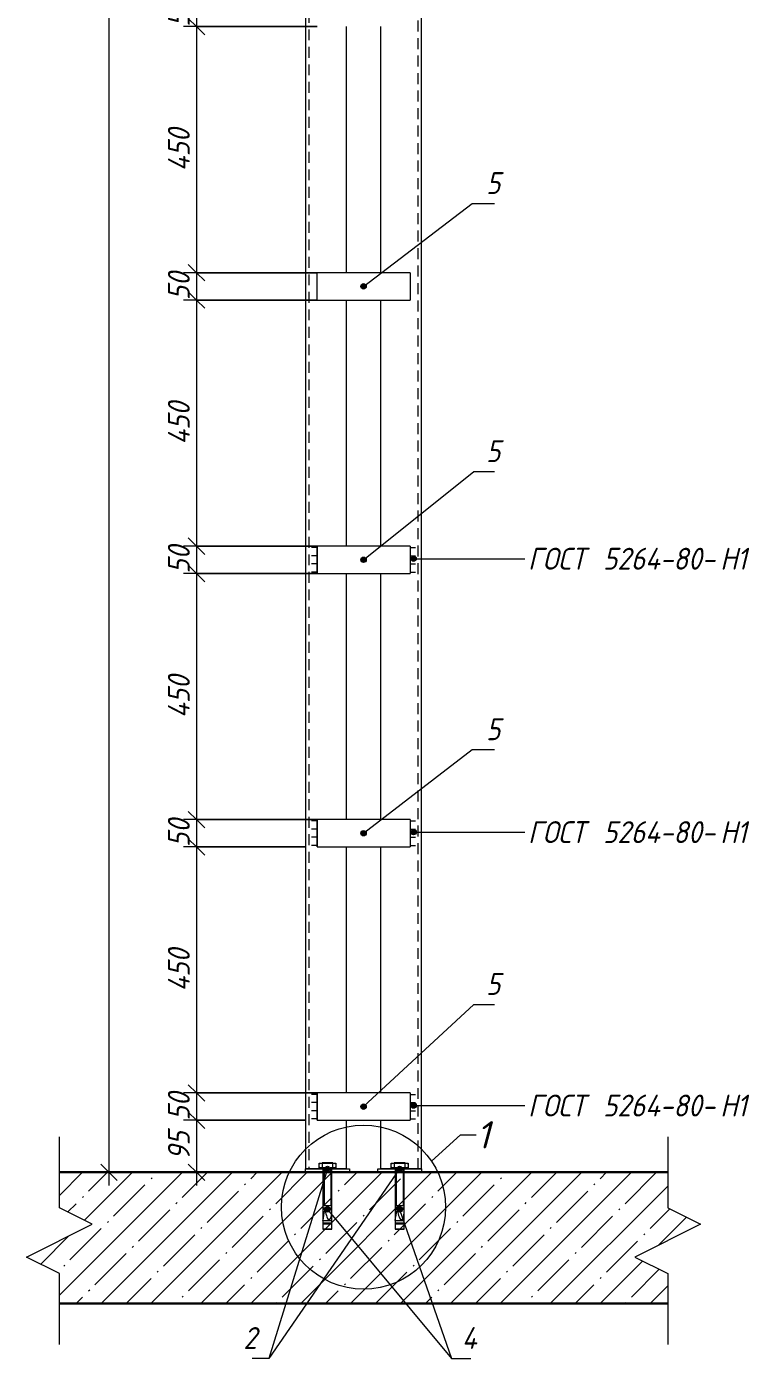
# Model space of a CAD drawing. Header units: millimetres. Extents: x 1525 to 46824, y -520 to 14115.
# Drawn here: x 36652 to 37974, y 7980 to 10415 of the extents above; entities that cross this region are included whole.
import ezdxf

# ---------------------------------------------------------------- set-up
doc = ezdxf.new("R2010")
doc.units = ezdxf.units.MM
doc.linetypes.add('200_ШТРИХ_ш1п0_6_', pattern=[32, 20, -12])
for name, color, linetype, lineweight in [('A-ANNO-DIMS', 7, 'Continuous', 9), ('A-ANNO-DIMS-20', 7, 'Continuous', 9), ('A-DETL-1', 7, 'Continuous', 5), ('A-DETL-2', 7, '200_ШТРИХ_ш1п0_6_', 5), ('A-DETL-GENF-1', 7, 'Continuous', 5), ('A-FLOR-FNSH-1', 7, 'Continuous', 30), ('A-FLOR-PATT-1', 7, 'Continuous', 5), ('A-GENM', 7, 'Continuous', 9), ('A-GENM-IDEN', 7, 'Continuous', 9), ('G-ANNO-TEXT', 7, 'Continuous', 9)]:
    doc.layers.add(name, color=color, linetype=linetype, lineweight=lineweight)
doc.styles.add('ISOCPEUR_I_1', font='isocpeui.ttf', dxfattribs={"width": 0.9, "height": 40})
doc.styles.add('ISOCPEUR_I_2', font='isocpeui.ttf', dxfattribs={"height": 50})
doc.dimstyles.new('ISO-2_0_0_9К_СРЕДНИЙ', dxfattribs={"dimscale": 304.8, "dimtxt": 39.839247, "dimasz": 0.098425, "dimexe": 0.07874, "dimexo": 0, "dimgap": 0, "dimtad": 1, "dimdec": 0, "dimzin": 0, "dimdsep": 46, "dimtxsty": 'ISOCPEUR_I_1', "dimblk1": 'OBLIQUE', "dimblk2": 'OBLIQUE', "dimsah": 1, "dimcen": 0.09, "dimdle": 0.07874, "dimazin": 0, "dimtfac": 1, "dimtdec": 4, "dimtix": 1, "dimtmove": 0, "dimatfit": 3, "dimfxl": 1, "dimtvp": 1, "dimtolj": 1, "dimtzin": 0, "dimarcsym": 2})

# ---------------------------------------------------------------- blocks, each defined once
blk = doc.blocks.new('Фахверк_Влож_Полоса боковая - Полоса_Фахверка-25655111-АР1_1_Ф-29__3 эт_')
at = {"layer": 'A-GENM'}
for p, q in [((-11885, 12915), (-11885, 12965)), ((-11715, 12965), (-11885, 12965)), ((-11715, 12965), (-11715, 12915)), ((-11885, 12915), (-11715, 12915))]:
    blk.add_line(p, q, dxfattribs=at)
blk = doc.blocks.new('Фахверк_Влож_Полоса нижняя - Полоса_Фахверка-25617960-АР1_1_Ф-29__3 эт_')
at = {"layer": 'A-GENM'}
for p, q in [((-11774, 8320), (-11774, 8326)), ((-11774, 8326), (-11694, 8326)), ((-11694, 8326), (-11694, 8320))]:
    blk.add_line(p, q, dxfattribs=at)
blk = doc.blocks.new('DET_L_Линия разрыва1 - М20-27085586-АР1_1_Ф-29__3 эт_')
at = {"layer": 'A-DETL-GENF-1'}
for p, q in [((-12356, 13985), (-12356, 14115)), ((-12296, 13955), (-12356, 13985)), ((-12416, 13895), (-12296, 13955)), ((-12356, 13865), (-12416, 13895)), ((-12356, 13735), (-12356, 13865))]:
    blk.add_line(p, q, dxfattribs=at)
blk = doc.blocks.new('DIMBLOCK331-АР1_1_Ф-29__3 эт_')
at = {"layer": 'A-ANNO-DIMS-20', "lineweight": 20}
for p, q in [((36962.8, 10465), (36947.8, 10480)), ((36962.8, 10465), (36977.8, 10450)), ((36962.8, 10415), (36947.8, 10430)), ((36962.8, 10415), (36977.8, 10400))]:
    blk.add_line(p, q, dxfattribs=at)
at = {"layer": 'A-ANNO-DIMS-20'}
for p, q in [((37183.2, 10465), (36938.8, 10465)), ((36962.8, 10465), (36962.8, 10415)), ((36962.8, 10465), (37183.2, 10465)), ((37183.2, 10415), (36938.8, 10415)), ((36962.8, 10415), (37183.2, 10415))]:
    blk.add_line(p, q, dxfattribs=at)
at = {"layer": 'A-ANNO-DIMS-20', "color": 0, "insert": (36910.5, 10414.7), "char_height": 40, "width": 60.678, "attachment_point": 1, "rotation": 90, "line_spacing_factor": 1.149209, "style": 'ISOCPEUR_I_1'}
blk.add_mtext('50', dxfattribs=at)
blk = doc.blocks.new('_Oblique')
at = {"color": 0, "linetype": 'ByBlock', "lineweight": -2}
blk.add_line((-0.5, -0.5), (0.5, 0.5), dxfattribs=at)
blk = doc.blocks.new('DIMBLOCK332-АР1_1_Ф-29__3 эт_')
at = {"layer": 'A-ANNO-DIMS-20', "lineweight": 20}
for p, q in [((36962.8, 10415), (36947.8, 10430)), ((36962.8, 10415), (36977.8, 10400)), ((36962.8, 9965), (36947.8, 9980)), ((36962.8, 9965), (36977.8, 9950))]:
    blk.add_line(p, q, dxfattribs=at)
at = {"layer": 'A-ANNO-DIMS-20'}
for p, q in [((37183.2, 10415), (36938.8, 10415)), ((36962.8, 10415), (36962.8, 9965)), ((36962.8, 10415), (37183.2, 10415)), ((37183.2, 9965), (36938.8, 9965)), ((36962.8, 9965), (37183.2, 9965))]:
    blk.add_line(p, q, dxfattribs=at)
at = {"layer": 'A-ANNO-DIMS-20', "color": 0, "insert": (36910.5, 10150.5), "char_height": 40, "width": 94.695, "attachment_point": 1, "rotation": 90, "line_spacing_factor": 1.149209, "style": 'ISOCPEUR_I_1'}
blk.add_mtext('450', dxfattribs=at)
blk = doc.blocks.new('DIMBLOCK333-АР1_1_Ф-29__3 эт_')
at = {"layer": 'A-ANNO-DIMS-20'}
for p, q in [((37183.2, 9965), (36938.8, 9965)), ((36962.8, 9965), (36962.8, 9915)), ((36962.8, 9965), (37183.2, 9965)), ((37183.2, 9915), (36938.8, 9915)), ((36962.8, 9915), (37183.2, 9915))]:
    blk.add_line(p, q, dxfattribs=at)
at = {"layer": 'A-ANNO-DIMS-20', "lineweight": 20}
for p, q in [((36962.8, 9965), (36947.8, 9980)), ((36962.8, 9965), (36977.8, 9950)), ((36962.8, 9915), (36947.8, 9930)), ((36962.8, 9915), (36977.8, 9900))]:
    blk.add_line(p, q, dxfattribs=at)
at = {"layer": 'A-ANNO-DIMS-20', "color": 0, "insert": (36910.5, 9914.7), "char_height": 40, "width": 60.678, "attachment_point": 1, "rotation": 90, "line_spacing_factor": 1.149209, "style": 'ISOCPEUR_I_1'}
blk.add_mtext('50', dxfattribs=at)
blk = doc.blocks.new('DIMBLOCK334-АР1_1_Ф-29__3 эт_')
at = {"layer": 'A-ANNO-DIMS-20'}
for p, q in [((37183.2, 9915), (36938.8, 9915)), ((36962.8, 9915), (36962.8, 9465)), ((36962.8, 9915), (37183.2, 9915)), ((37183.2, 9465), (36938.8, 9465)), ((36962.8, 9465), (37183.2, 9465))]:
    blk.add_line(p, q, dxfattribs=at)
at = {"layer": 'A-ANNO-DIMS-20', "lineweight": 20}
for p, q in [((36962.8, 9915), (36947.8, 9930)), ((36962.8, 9915), (36977.8, 9900)), ((36962.8, 9465), (36947.8, 9480)), ((36962.8, 9465), (36977.8, 9450))]:
    blk.add_line(p, q, dxfattribs=at)
at = {"layer": 'A-ANNO-DIMS-20', "color": 0, "insert": (36910.5, 9650.5), "char_height": 40, "width": 94.695, "attachment_point": 1, "rotation": 90, "line_spacing_factor": 1.149209, "style": 'ISOCPEUR_I_1'}
blk.add_mtext('450', dxfattribs=at)
blk = doc.blocks.new('DIMBLOCK335-АР1_1_Ф-29__3 эт_')
at = {"layer": 'A-ANNO-DIMS-20', "lineweight": 20}
for p, q in [((36962.8, 9465), (36947.8, 9480)), ((36962.8, 9465), (36977.8, 9450)), ((36962.8, 9415), (36947.8, 9430)), ((36962.8, 9415), (36977.8, 9400))]:
    blk.add_line(p, q, dxfattribs=at)
at = {"layer": 'A-ANNO-DIMS-20'}
for p, q in [((37183.2, 9465), (36938.8, 9465)), ((36962.8, 9465), (36962.8, 9415)), ((36962.8, 9465), (37183.2, 9465)), ((37183.2, 9415), (36938.8, 9415)), ((36962.8, 9415), (37183.2, 9415))]:
    blk.add_line(p, q, dxfattribs=at)
at = {"layer": 'A-ANNO-DIMS-20', "color": 0, "insert": (36910.5, 9414.7), "char_height": 40, "width": 60.678, "attachment_point": 1, "rotation": 90, "line_spacing_factor": 1.149209, "style": 'ISOCPEUR_I_1'}
blk.add_mtext('50', dxfattribs=at)
blk = doc.blocks.new('DIMBLOCK336-АР1_1_Ф-29__3 эт_')
at = {"layer": 'A-ANNO-DIMS-20', "lineweight": 20}
for p, q in [((36962.8, 9415), (36947.8, 9430)), ((36962.8, 9415), (36977.8, 9400)), ((36962.8, 8965), (36947.8, 8980)), ((36962.8, 8965), (36977.8, 8950))]:
    blk.add_line(p, q, dxfattribs=at)
at = {"layer": 'A-ANNO-DIMS-20'}
for p, q in [((37183.2, 9415), (36938.8, 9415)), ((36962.8, 9415), (36962.8, 8965)), ((36962.8, 9415), (37183.2, 9415)), ((37183.2, 8965), (36938.8, 8965)), ((36962.8, 8965), (37183.2, 8965))]:
    blk.add_line(p, q, dxfattribs=at)
at = {"layer": 'A-ANNO-DIMS-20', "color": 0, "insert": (36910.5, 9150.5), "char_height": 40, "width": 94.695, "attachment_point": 1, "rotation": 90, "line_spacing_factor": 1.149209, "style": 'ISOCPEUR_I_1'}
blk.add_mtext('450', dxfattribs=at)
blk = doc.blocks.new('DIMBLOCK337-АР1_1_Ф-29__3 эт_')
at = {"layer": 'A-ANNO-DIMS-20'}
for p, q in [((37183.2, 8965), (36938.8, 8965)), ((36962.8, 8965), (36962.8, 8915)), ((36962.8, 8965), (37183.2, 8965)), ((37162.2, 8915), (36938.8, 8915)), ((36962.8, 8915), (37162.2, 8915))]:
    blk.add_line(p, q, dxfattribs=at)
at = {"layer": 'A-ANNO-DIMS-20', "lineweight": 20}
for p, q in [((36962.8, 8965), (36947.8, 8980)), ((36962.8, 8965), (36977.8, 8950)), ((36962.8, 8915), (36947.8, 8930)), ((36962.8, 8915), (36977.8, 8900))]:
    blk.add_line(p, q, dxfattribs=at)
at = {"layer": 'A-ANNO-DIMS-20', "color": 0, "insert": (36910.5, 8914.7), "char_height": 40, "width": 60.678, "attachment_point": 1, "rotation": 90, "line_spacing_factor": 1.149209, "style": 'ISOCPEUR_I_1'}
blk.add_mtext('50', dxfattribs=at)
blk = doc.blocks.new('DIMBLOCK338-АР1_1_Ф-29__3 эт_')
at = {"layer": 'A-ANNO-DIMS-20'}
for p, q in [((37162.2, 8915), (36938.8, 8915)), ((36962.8, 8915), (36962.8, 8465)), ((36962.8, 8915), (37162.2, 8915)), ((37183.2, 8465), (36938.8, 8465)), ((36962.8, 8465), (37183.2, 8465))]:
    blk.add_line(p, q, dxfattribs=at)
at = {"layer": 'A-ANNO-DIMS-20', "lineweight": 20}
for p, q in [((36962.8, 8915), (36947.8, 8930)), ((36962.8, 8915), (36977.8, 8900)), ((36962.8, 8465), (36947.8, 8480)), ((36962.8, 8465), (36977.8, 8450))]:
    blk.add_line(p, q, dxfattribs=at)
at = {"layer": 'A-ANNO-DIMS-20', "color": 0, "insert": (36910.5, 8650.5), "char_height": 40, "width": 94.695, "attachment_point": 1, "rotation": 90, "line_spacing_factor": 1.149209, "style": 'ISOCPEUR_I_1'}
blk.add_mtext('450', dxfattribs=at)
blk = doc.blocks.new('DIMBLOCK339-АР1_1_Ф-29__3 эт_')
at = {"layer": 'A-ANNO-DIMS-20', "lineweight": 20}
for p, q in [((36962.8, 8465), (36947.8, 8480)), ((36962.8, 8465), (36977.8, 8450)), ((36962.8, 8415), (36947.8, 8430)), ((36962.8, 8415), (36977.8, 8400))]:
    blk.add_line(p, q, dxfattribs=at)
at = {"layer": 'A-ANNO-DIMS-20'}
for p, q in [((37183.2, 8465), (36938.8, 8465)), ((36962.8, 8465), (36962.8, 8415)), ((36962.8, 8465), (37183.2, 8465)), ((37162.2, 8415), (36938.8, 8415)), ((36962.8, 8415), (37162.2, 8415))]:
    blk.add_line(p, q, dxfattribs=at)
at = {"layer": 'A-ANNO-DIMS-20', "color": 0, "insert": (36910.5, 8414.7), "char_height": 40, "width": 60.678, "attachment_point": 1, "rotation": 90, "line_spacing_factor": 1.149209, "style": 'ISOCPEUR_I_1'}
blk.add_mtext('50', dxfattribs=at)
blk = doc.blocks.new('DIMBLOCK340-АР1_1_Ф-29__3 эт_')
at = {"layer": 'A-ANNO-DIMS-20', "lineweight": 20}
for p, q in [((36962.8, 8415), (36947.8, 8430)), ((36962.8, 8415), (36977.8, 8400)), ((36962.8, 8320), (36947.8, 8335)), ((36962.8, 8320), (36977.8, 8305))]:
    blk.add_line(p, q, dxfattribs=at)
at = {"layer": 'A-ANNO-DIMS-20'}
for p, q in [((37162.2, 8415), (36938.8, 8415)), ((36962.8, 8415), (36962.8, 8296)), ((36962.8, 8415), (37162.2, 8415)), ((36984, 8320), (36938.8, 8320)), ((36962.8, 8320), (36984, 8320))]:
    blk.add_line(p, q, dxfattribs=at)
at = {"layer": 'A-ANNO-DIMS-20', "color": 0, "insert": (36910.5, 8342.2), "char_height": 40, "width": 60.678, "attachment_point": 1, "rotation": 90, "line_spacing_factor": 1.149209, "style": 'ISOCPEUR_I_1'}
blk.add_mtext('95', dxfattribs=at)
blk = doc.blocks.new('DIMBLOCK341-АР1_1_Ф-29__3 эт_')
at = {"layer": 'A-ANNO-DIMS-20', "lineweight": 20}
for p, q in [((36802.8, 13800), (36787.8, 13815)), ((36802.8, 13800), (36817.8, 13785)), ((36802.8, 8320), (36787.8, 8335)), ((36802.8, 8320), (36817.8, 8305))]:
    blk.add_line(p, q, dxfattribs=at)
at = {"layer": 'A-ANNO-DIMS-20'}
for p, q in [((36802.8, 13824), (36802.8, 8296)), ((36824, 13800), (36778.8, 13800)), ((36802.8, 13800), (36824, 13800)), ((36824, 8320), (36778.8, 8320)), ((36802.8, 8320), (36824, 8320))]:
    blk.add_line(p, q, dxfattribs=at)
at = {"layer": 'A-ANNO-DIMS-20', "color": 0, "insert": (36750.5, 11007.9), "char_height": 40, "width": 125.034, "attachment_point": 1, "rotation": 90, "line_spacing_factor": 1.149209, "style": 'ISOCPEUR_I_1'}
blk.add_mtext('5480', dxfattribs=at)

msp = doc.modelspace()

# ---------------------------------------------------------------- hatches: boundary and pattern name
at = {"layer": 'A-FLOR-PATT-1'}
h = msp.add_hatch(dxfattribs=at)
h.set_pattern_fill('FP_11', color=256, style=0, pattern_type=2)
h.set_pattern_definition([(45, (38305.19, 4305), (-45.6197, 45.6197), []), (45, (38350.81, 4305), (-45.6197, 45.6197), [80.645, -16.129, 2.682, -13.447])])
h.paths.add_polyline_path([(37787.56411, 8080), (37824.23078, 8080), (37824.23078, 8135), (37764.23078, 8165), (37884.23078, 8225), (37824.23078, 8255), (37824.23078, 8320), (36712.23078, 8320), (36712.23078, 8255), (36772.23078, 8225), (36652.23078, 8165), (36712.23078, 8135), (36712.23078, 8080), (37764.23078, 8080)], flags=0)
at = {"layer": 'A-GENM-IDEN'}
h = msp.add_hatch(color=256, dxfattribs=at)
edge = h.paths.add_edge_path(flags=0)
edge.add_arc((37268.21704, 9940), 5, 0, 360)
h = msp.add_hatch(color=256, dxfattribs=at)
edge = h.paths.add_edge_path(flags=0)
edge.add_arc((37268.21704, 9440), 5, 0, 360)
h = msp.add_hatch(color=256, dxfattribs=at)
edge = h.paths.add_edge_path(flags=0)
edge.add_arc((37268.21704, 8940), 5, 0, 360)
h = msp.add_hatch(color=256, dxfattribs=at)
edge = h.paths.add_edge_path(flags=0)
edge.add_arc((37268.21704, 8440), 5, 0, 360)
h = msp.add_hatch(color=256, dxfattribs=at)
edge = h.paths.add_edge_path(flags=0)
edge.add_arc((37202.21704, 8326), 5, 0, 360)
h = msp.add_hatch(color=256, dxfattribs=at)
edge = h.paths.add_edge_path(flags=0)
edge.add_arc((37334.21704, 8326), 5, 0, 360)
h = msp.add_hatch(color=256, dxfattribs=at)
edge = h.paths.add_edge_path(flags=0)
edge.add_arc((37202.21704, 8252.03735), 5, 0, 360)
h = msp.add_hatch(color=256, dxfattribs=at)
edge = h.paths.add_edge_path(flags=0)
edge.add_arc((37334.21704, 8252.03735), 5, 0, 360)
at = {"layer": 'G-ANNO-TEXT'}
h = msp.add_hatch(color=256, dxfattribs=at)
edge = h.paths.add_edge_path(flags=0)
edge.add_arc((37359.69418, 9441.99135), 5, 0, 360)
h = msp.add_hatch(color=256, dxfattribs=at)
edge = h.paths.add_edge_path(flags=0)
edge.add_arc((37359.69418, 8941.99135), 5, 0, 360)
h = msp.add_hatch(color=256, dxfattribs=at)
edge = h.paths.add_edge_path(flags=0)
edge.add_arc((37359.69418, 8441.99135), 5, 0, 360)

# ---------------------------------------------------------------- linework, layer by layer
at = {"layer": 'A-DETL-1'}
for p, q in [((37183.21704, 9462.5), (37173.21704, 9462.5)), ((37183.21704, 9465), (37183.21704, 9415)), ((37353.21704, 9465), (37353.21704, 9415)), ((37353.21704, 9462.5), (37363.21704, 9462.5)), ((37183.21704, 9447.5), (37173.21704, 9447.5)), ((37183.21704, 9432.5), (37173.21704, 9432.5)), ((37353.21704, 9447.5), (37363.21704, 9447.5)), ((37353.21704, 9432.5), (37363.21704, 9432.5)), ((37183.21704, 9417.5), (37173.21704, 9417.5)), ((37353.21704, 9417.5), (37363.21704, 9417.5)), ((37183.21704, 8962.5), (37173.21704, 8962.5)), ((37183.21704, 8965), (37183.21704, 8915)), ((37353.21704, 8965), (37353.21704, 8915)), ((37353.21704, 8962.5), (37363.21704, 8962.5)), ((37183.21704, 8947.5), (37173.21704, 8947.5)), ((37353.21704, 8947.5), (37363.21704, 8947.5)), ((37183.21704, 8932.5), (37173.21704, 8932.5)), ((37183.21704, 8917.5), (37173.21704, 8917.5)), ((37353.21704, 8932.5), (37363.21704, 8932.5)), ((37353.21704, 8917.5), (37363.21704, 8917.5)), ((37183.21704, 8462.5), (37173.21704, 8462.5)), ((37183.21704, 8465), (37183.21704, 8415)), ((37353.21704, 8465), (37353.21704, 8415)), ((37353.21704, 8462.5), (37363.21704, 8462.5)), ((37183.21704, 8447.5), (37173.21704, 8447.5)), ((37183.21704, 8432.5), (37173.21704, 8432.5)), ((37353.21704, 8447.5), (37363.21704, 8447.5)), ((37353.21704, 8432.5), (37363.21704, 8432.5)), ((37183.21704, 8417.5), (37173.21704, 8417.5)), ((37353.21704, 8417.5), (37363.21704, 8417.5)), ((37186.80911, 8336.39795), (37192.29772, 8337.16681)), ((37186.80911, 8328.20467), (37186.80911, 8336.39795)), ((37212.13636, 8337.18427), (37192.29772, 8337.18427)), ((37192.29772, 8337.18427), (37192.29772, 8327.43581)), ((37212.13636, 8327.43581), (37212.13636, 8337.18427)), ((37212.13636, 8337.16681), (37217.62497, 8336.39795)), ((37217.62497, 8336.39795), (37217.62497, 8328.20467)), ((37318.80911, 8336.39795), (37324.29772, 8337.16681)), ((37318.80911, 8328.20467), (37318.80911, 8336.39795)), ((37344.13636, 8337.18427), (37324.29772, 8337.18427)), ((37324.29772, 8337.18427), (37324.29772, 8327.43581)), ((37344.13636, 8327.43581), (37344.13636, 8337.18427)), ((37344.13636, 8337.16681), (37349.62497, 8336.39795)), ((37349.62497, 8336.39795), (37349.62497, 8328.20467)), ((37192.29772, 8327.43581), (37186.80911, 8328.20467)), ((37214.89173, 8327.43581), (37189.54235, 8327.43581)), ((37189.54235, 8327.43581), (37189.54235, 8326)), ((37214.89173, 8326), (37189.54235, 8326)), ((37212.13636, 8327.43581), (37192.29772, 8327.43581)), ((37193.95094, 8326), (37193.95094, 8216)), ((37196.05938, 8326), (37196.05938, 8258.94232)), ((37196.67346, 8326), (37198.71619, 8326)), ((37208.3747, 8326), (37208.3747, 8258.94232)), ((37210.48314, 8216), (37210.48314, 8326)), ((37217.62497, 8328.20467), (37212.13636, 8327.43581)), ((37214.89173, 8326), (37214.89173, 8327.43581)), ((37324.29772, 8327.43581), (37318.80911, 8328.20467)), ((37346.89173, 8327.43581), (37321.54235, 8327.43581)), ((37321.54235, 8327.43581), (37321.54235, 8326)), ((37346.89173, 8326), (37321.54235, 8326)), ((37344.13636, 8327.43581), (37324.29772, 8327.43581)), ((37325.95094, 8326), (37325.95094, 8216)), ((37328.05938, 8326), (37328.05938, 8258.94232)), ((37328.67346, 8326), (37330.71619, 8326)), ((37340.3747, 8326), (37340.3747, 8258.94232)), ((37342.48314, 8216), (37342.48314, 8326)), ((37349.62497, 8328.20467), (37344.13636, 8327.43581)), ((37346.89173, 8326), (37346.89173, 8327.43581)), ((37193.95094, 8258.94232), (37210.48314, 8258.94232)), ((37325.95094, 8258.94232), (37342.48314, 8258.94232)), ((37193.95094, 8254.80927), (37210.48314, 8254.80927)), ((37193.95094, 8252.74274), (37210.48314, 8252.74274)), ((37193.95094, 8231.77981), (37210.48314, 8231.77981)), ((37196.01747, 8254.80927), (37196.01747, 8252.74274)), ((37196.10619, 8254.80927), (37196.10619, 8252.74274)), ((37325.95094, 8254.80927), (37342.48314, 8254.80927)), ((37325.95094, 8252.74274), (37342.48314, 8252.74274)), ((37325.95094, 8231.77981), (37342.48314, 8231.77981)), ((37328.01747, 8254.80927), (37328.01747, 8252.74274)), ((37328.10619, 8254.80927), (37328.10619, 8252.74274)), ((37193.95094, 8227.64676), (37210.48314, 8227.64676)), ((37210.48314, 8216), (37193.95094, 8216)), ((37193.95094, 8216), (37210.48314, 8216)), ((37194.92287, 8225.58023), (37209.51121, 8225.58023)), ((37325.95094, 8227.64676), (37342.48314, 8227.64676)), ((37342.48314, 8216), (37325.95094, 8216)), ((37325.95094, 8216), (37342.48314, 8216)), ((37326.92287, 8225.58023), (37341.51121, 8225.58023))]:
    msp.add_line(p, q, dxfattribs=at)
msp.add_circle((37268.21704, 8256.13346), 150, dxfattribs=at)
for centre, radius, start, end in [((37189.93797, 8331.87733), 4.22871, 56.08031185, 137.72360384), ((37189.93797, 8332.74275), 4.22871, 222.27639616, 303.91968815), ((37202.21704, 8293.46125), 42.8477, 76.61449587, 103.38550413), ((37202.21704, 8371.15883), 42.8477, 256.61449587, 283.38550413), ((37214.49611, 8331.87733), 4.22871, 42.27639616, 123.91968816), ((37214.49611, 8332.74275), 4.22871, 236.08031184, 317.72360384), ((37321.93797, 8331.87733), 4.22871, 56.08031185, 137.72360384), ((37321.93797, 8332.74275), 4.22871, 222.27639616, 303.91968815), ((37334.21704, 8293.46125), 42.8477, 76.61449587, 103.38550413), ((37334.21704, 8371.15883), 42.8477, 256.61449587, 283.38550413), ((37346.49611, 8331.87733), 4.22871, 42.27639616, 123.91968816), ((37346.49611, 8332.74275), 4.22871, 236.08031184, 317.72360384), ((37195.13154, 8226.9402), 1.37588, 210.89948546, 261.27655106), ((37209.30254, 8226.9402), 1.37588, 278.72344894, 329.10051461), ((37327.13154, 8226.9402), 1.37588, 210.89948546, 261.27655106), ((37341.30254, 8226.9402), 1.37588, 278.72344894, 329.10051461)]:
    msp.add_arc(centre, radius, start, end, dxfattribs=at)
for points in [[(37193.95094, 8231.77981), (37195.13078, 8236.49645), (37197.59273, 8261.95494), (37201.3538, 8224.48281), (37210.48314, 8236.47059), (37210.48314, 8247.4686)], [(37325.95094, 8231.77981), (37327.13078, 8236.49645), (37329.59273, 8261.95494), (37333.3538, 8224.48281), (37342.48314, 8236.47059), (37342.48314, 8247.4686)]]:
    msp.add_open_spline(points, degree=3, knots=[3.9471277548, 3.9471277548, 3.9471277548, 3.9471277548, 10.0959961781, 20.1294367149, 28.5838158581, 28.5838158581, 28.5838158581, 28.5838158581], dxfattribs=at)
at = {"layer": 'A-DETL-2'}
for p, q in [((37168.21704, 13770), (37168.21704, 8326)), ((37368.21704, 8326), (37368.21704, 13770))]:
    msp.add_line(p, q, dxfattribs=at)
at = {"layer": 'A-FLOR-FNSH-1'}
for p, q in [((37824.23078, 8320), (36712.23078, 8320)), ((36712.23078, 8080), (37824.23078, 8080))]:
    msp.add_line(p, q, dxfattribs=at)
at = {"layer": 'A-GENM'}
for p, q in [((37162.21704, 13770), (37162.21704, 8326)), ((37374.21704, 8326), (37374.21704, 13770)), ((37237.21704, 9965), (37237.21704, 10415)), ((37299.21704, 10415), (37299.21704, 9965)), ((37237.21704, 9465), (37237.21704, 9915)), ((37299.21704, 9915), (37299.21704, 9465)), ((37237.21704, 8965), (37237.21704, 9415)), ((37299.21704, 9415), (37299.21704, 8965)), ((37237.21704, 8465), (37237.21704, 8915)), ((37299.21704, 8915), (37299.21704, 8465)), ((37237.21704, 8326), (37237.21704, 8415)), ((37299.21704, 8415), (37299.21704, 8326)), ((37237.21704, 8326), (37162.21704, 8326)), ((37374.21704, 8326), (37299.21704, 8326))]:
    msp.add_line(p, q, dxfattribs=at)
at = {"layer": 'A-GENM-IDEN'}
for p, q in [((37268.21704, 9940), (37467.03794, 10091.70692)), ((37467.03794, 10091.70692), (37507.69168, 10091.70692)), ((37268.21704, 9440), (37469.82142, 9601.45977)), ((37469.82142, 9601.45977), (37507.69168, 9601.45977)), ((37268.21704, 8940), (37467.03794, 9092.91712)), ((37467.03794, 9092.91712), (37507.69168, 9092.91712)), ((37268.21704, 8440), (37469.82142, 8627.08773)), ((37469.82142, 8627.08773), (37507.69168, 8627.08773)), ((37334.21704, 8326), (37095.22268, 7979.6816)), ((37202.21704, 8326), (37095.22268, 7979.6816)), ((37202.21704, 8252.03735), (37429.28385, 7979.6816)), ((37334.21704, 8252.03735), (37429.28385, 7979.6816)), ((37095.22268, 7979.6816), (37064.62461, 7979.6816)), ((37095.22268, 7979.6816), (37064.62461, 7979.6816)), ((37429.28385, 7979.6816), (37464.06226, 7979.6816)), ((37429.28385, 7979.6816), (37464.06226, 7979.6816))]:
    msp.add_line(p, q, dxfattribs=at)
for centre in [(37268.21704, 9940), (37268.21704, 9440), (37268.21704, 8940), (37268.21704, 8440), (37202.21704, 8326), (37334.21704, 8326), (37202.21704, 8252.03735), (37334.21704, 8252.03735)]:
    msp.add_circle(centre, 5, dxfattribs=at)
at = {"layer": 'G-ANNO-TEXT'}
for p, q in [((37359.69418, 9441.99135), (37562.85608, 9441.99135)), ((37359.69418, 8941.99135), (37562.85608, 8941.99135)), ((37359.69418, 8441.99135), (37562.85608, 8441.99135)), ((37392.30933, 8340.34902), (37445.49059, 8388.513)), ((37445.49059, 8388.513), (37474.07353, 8388.513))]:
    msp.add_line(p, q, dxfattribs=at)
for centre in [(37359.69418, 9441.99135), (37359.69418, 8941.99135), (37359.69418, 8441.99135)]:
    msp.add_circle(centre, 5, dxfattribs=at)

# ---------------------------------------------------------------- block references
at = {"layer": 'A-DETL-GENF-1'}
msp.add_blockref('DET_L_Линия разрыва1 - М20-27085586-АР1_1_Ф-29__3 эт_', (49068.21691, -5730), dxfattribs=at)
at = {"layer": 'A-DETL-GENF-1', "rotation": 180}
msp.add_blockref('DET_L_Линия разрыва1 - М20-27085586-АР1_1_Ф-29__3 эт_', (25468.24465, 22120), dxfattribs=at)
at = {"layer": 'A-GENM'}
for name, p in [('Фахверк_Влож_Полоса боковая - Полоса_Фахверка-25655111-АР1_1_Ф-29__3 эт_', (49068.21691, -3000)), ('Фахверк_Влож_Полоса боковая - Полоса_Фахверка-25655111-АР1_1_Ф-29__3 эт_', (49068.21691, -3500)), ('Фахверк_Влож_Полоса боковая - Полоса_Фахверка-25655111-АР1_1_Ф-29__3 эт_', (49068.21691, -4000)), ('Фахверк_Влож_Полоса боковая - Полоса_Фахверка-25655111-АР1_1_Ф-29__3 эт_', (49068.21691, -4500)), ('Фахверк_Влож_Полоса нижняя - Полоса_Фахверка-25617960-АР1_1_Ф-29__3 эт_', (48936.21691, 0)), ('Фахверк_Влож_Полоса нижняя - Полоса_Фахверка-25617960-АР1_1_Ф-29__3 эт_', (49068.21691, 0))]:
    msp.add_blockref(name, p, dxfattribs=at)

# ---------------------------------------------------------------- texts
at = {"layer": 'A-GENM-IDEN', "char_height": 40, "attachment_point": 1, "style": 'ISOCPEUR_I_1'}
for s, insert, width in [('\\fISOCPEUR|b0|i1|c204|p34|;\\W.9;5', (37492.22733, 10148.92983), 31.746825), ('\\fISOCPEUR|b0|i1|c204|p34|;\\W.9;5', (37492.22733, 9658.68269), 31.746825), ('\\fISOCPEUR|b0|i1|c204|p34|;\\W.9;5', (37492.22733, 9150.14004), 31.746825), ('\\fISOCPEUR|b0|i1|c204|p34|;\\W.9;5', (37492.22733, 8684.31064), 31.746825), ('\\fISOCPEUR|b0|i1|c204|p34|;\\W.9;2', (37048.56548, 8036.90452), 31.746825), ('\\fISOCPEUR|b0|i1|c204|p34|;\\W.9;2', (37048.56548, 8036.90452), 31.746825), ('\\fISOCPEUR|b0|i1|c204|p34|;\\W.9;4', (37447.95226, 8036.90452), 37.518975), ('\\fISOCPEUR|b0|i1|c204|p34|;\\W.9;4', (37447.95226, 8036.90452), 37.518975)]:
    msp.add_mtext(s, dxfattribs=dict(at, insert=insert, width=width))
at = {"layer": 'G-ANNO-TEXT', "attachment_point": 1}
for s, insert, char_height, width, style in [('ГОСТ', (37568.85608, 9461.99135), 40, 138.5316, 'ISOCPEUR_I_1'), (' 5264-80-', (37683.15608, 9461.99135), 40, 287.1644625, 'ISOCPEUR_I_1'), ('\\fISOCPEUR|b0|i1|c204|p34|;\\W.9;Н', (37920.09046, 9461.99135), 40, 37.518975, 'ISOCPEUR_I_1'), ('\\fISOCPEUR|b0|i1|c204|p34|;\\W.9;1', (37951.04671, 9461.99135), 40, 23.0886, 'ISOCPEUR_I_1'), ('ГОСТ', (37568.85608, 8961.99135), 40, 138.5316, 'ISOCPEUR_I_1'), (' 5264-80-', (37683.15608, 8961.99135), 40, 287.1644625, 'ISOCPEUR_I_1'), ('\\fISOCPEUR|b0|i1|c204|p34|;\\W.9;Н', (37920.09046, 8961.99135), 40, 37.518975, 'ISOCPEUR_I_1'), ('\\fISOCPEUR|b0|i1|c204|p34|;\\W.9;1', (37951.04671, 8961.99135), 40, 23.0886, 'ISOCPEUR_I_1'), ('ГОСТ', (37568.85608, 8461.99135), 40, 138.5316, 'ISOCPEUR_I_1'), (' 5264-80-', (37683.15608, 8461.99135), 40, 287.1644625, 'ISOCPEUR_I_1'), ('\\fISOCPEUR|b0|i1|c204|p34|;\\W.9;Н', (37920.09046, 8461.99135), 40, 37.518975, 'ISOCPEUR_I_1'), ('\\fISOCPEUR|b0|i1|c204|p34|;\\W.9;1', (37951.04671, 8461.99135), 40, 23.0886, 'ISOCPEUR_I_1'), ('\\fISOCPEUR|b0|i1|c204|p34|;1', (37474.07353, 8413.513), 50, 32.0675, 'ISOCPEUR_I_2')]:
    msp.add_mtext(s, dxfattribs=dict(at, insert=insert, char_height=char_height, width=width, style=style))

# ---------------------------------------------------------------- dimensions: what is measured, and where the dimension line sits
at = {"layer": 'A-ANNO-DIMS'}
for base, p1, p2, override, picture, middle in [((36802.77167, 8320), (36823.98487, 13800), (36823.98487, 8320), {"dimpost": '<>', "dimfxl": 5480}, 'DIMBLOCK341-АР1_1_Ф-29__3 эт_', (36782.77167, 11060)), ((36962.77167, 10415), (37183.21704, 10465), (37183.21704, 10415), {"dimpost": '<>', "dimfxl": 50}, 'DIMBLOCK331-АР1_1_Ф-29__3 эт_', (36942.77167, 10440)), ((36962.77167, 9965), (37183.21704, 10415), (37183.21704, 9965), {"dimpost": '<>', "dimfxl": 450}, 'DIMBLOCK332-АР1_1_Ф-29__3 эт_', (36942.77167, 10190)), ((36962.77167, 9915), (37183.21704, 9965), (37183.21704, 9915), {"dimpost": '<>', "dimfxl": 50}, 'DIMBLOCK333-АР1_1_Ф-29__3 эт_', (36942.77167, 9940)), ((36962.77167, 9465), (37183.21704, 9915), (37183.21704, 9465), {"dimpost": '<>', "dimfxl": 450}, 'DIMBLOCK334-АР1_1_Ф-29__3 эт_', (36942.77167, 9690)), ((36962.77167, 9415), (37183.21704, 9465), (37183.21704, 9415), {"dimpost": '<>', "dimfxl": 50}, 'DIMBLOCK335-АР1_1_Ф-29__3 эт_', (36942.77167, 9440)), ((36962.77167, 8965), (37183.21704, 9415), (37183.21704, 8965), {"dimpost": '<>', "dimfxl": 450}, 'DIMBLOCK336-АР1_1_Ф-29__3 эт_', (36942.77167, 9190)), ((36962.77167, 8915), (37183.21704, 8965), (37162.21704, 8915), {"dimpost": '<>', "dimfxl": 54.230987}, 'DIMBLOCK337-АР1_1_Ф-29__3 эт_', (36942.77167, 8940)), ((36962.77167, 8465), (37162.21704, 8915), (37183.21704, 8465), {"dimpost": '<>', "dimfxl": 450.489734}, 'DIMBLOCK338-АР1_1_Ф-29__3 эт_', (36942.77167, 8690)), ((36962.77167, 8415), (37183.21704, 8465), (37162.21704, 8415), {"dimpost": '<>', "dimfxl": 54.230987}, 'DIMBLOCK339-АР1_1_Ф-29__3 эт_', (36942.77167, 8440)), ((36962.77167, 8320), (37162.21704, 8415), (36983.98487, 8320), {"dimpost": '<>', "dimfxl": 201.969566}, 'DIMBLOCK340-АР1_1_Ф-29__3 эт_', (36942.77167, 8367.5))]:
    dim = msp.add_linear_dim(base=base, p1=p1, p2=p2, angle=90, dimstyle='ISO-2_0_0_9К_СРЕДНИЙ', override=override, dxfattribs=at)
    dim.commit()
    dim.dimension.update_dxf_attribs({"geometry": picture, "text_midpoint": middle})

doc.saveas('drawing.dxf')
